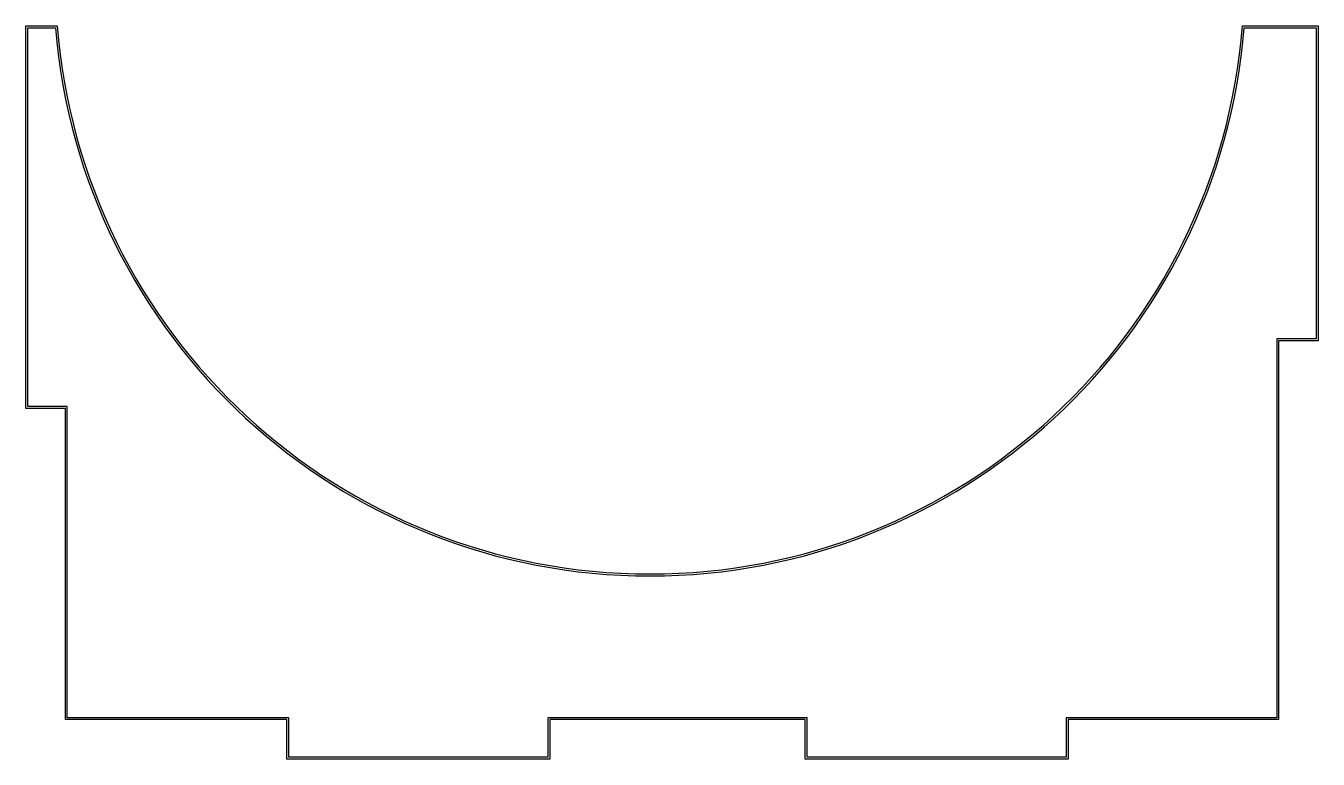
# Model space of a CAD drawing. Header units: millimetres. Extents: x -41.6 to 41.6, y -23.6 to 23.6.
import ezdxf

# ---------------------------------------------------------------- set-up
doc = ezdxf.new("R2010")
doc.units = ezdxf.units.MM
doc.layers.get('0').update_dxf_attribs({"linetype": 'CONTINUOUS'})

msp = doc.modelspace()

# ---------------------------------------------------------------- linework, layer by layer
for points in [[(36.683, 23.573), (41.551, 23.573), (41.551, 3.319), (39.011, 3.319), (39.011, -21.033), (25.479, -21.033), (25.479, -23.573), (8.559, -23.573), (8.559, -21.033), (-7.854, -21.033), (-7.854, -23.573), (-24.775, -23.573), (-24.775, -21.033), (-39.011, -21.033), (-39.011, -1.033), (-41.551, -1.033), (-41.551, 23.573), (-39.53, 23.573, 0.924827)], [(-38.884, -20.906), (-38.884, -0.906), (-41.424, -0.906), (-41.424, 23.446), (-39.648, 23.446, 0.92199), (36.8, 23.446), (41.424, 23.446), (41.424, 3.446), (38.884, 3.446), (38.884, -20.906), (25.352, -20.906), (25.352, -23.446), (8.686, -23.446), (8.686, -20.906), (-7.981, -20.906), (-7.981, -23.446), (-24.648, -23.446), (-24.648, -20.906)]]:
    msp.add_lwpolyline(points, format="xyb", close=True)

doc.saveas('drawing.dxf')
